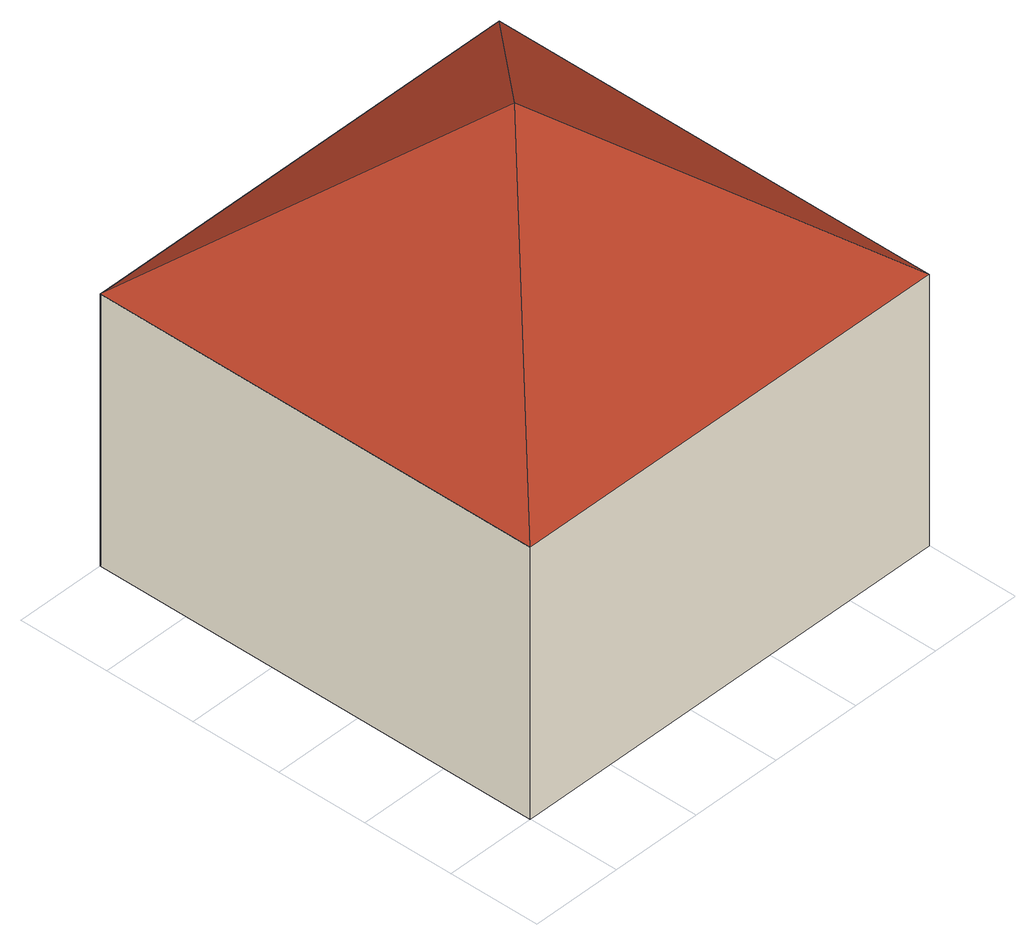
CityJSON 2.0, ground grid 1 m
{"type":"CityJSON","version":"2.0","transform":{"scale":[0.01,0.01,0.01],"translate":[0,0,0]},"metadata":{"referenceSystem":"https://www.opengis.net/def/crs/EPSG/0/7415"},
"CityObjects":{
"building1":{"type":"Building","geometry":[{"type":"MultiSurface","lod":"2","boundaries":[[[0,1,2,3]],[[4,5,6,7]],[[0,1,5,4]],[[1,2,6,5]],[[2,3,7,6]],[[3,0,4,7]],[[4,5,8]],[[5,6,8]],[[6,7,8]],[[7,4,8]]],"semantics":{"surfaces":[{"type":"GroundSurface"},{"type":"WallSurface"},{"type":"RoofSurface"}],"values":[0,1,1,1,1,1,2,2,2,2]}}]}
},
"vertices":[
[0,0,0],[500,0,0],[500,500,0],[0,500,0],[0,0,300],[500,0,300],[500,500,300],[0,500,300],[250,250,500]
]}
